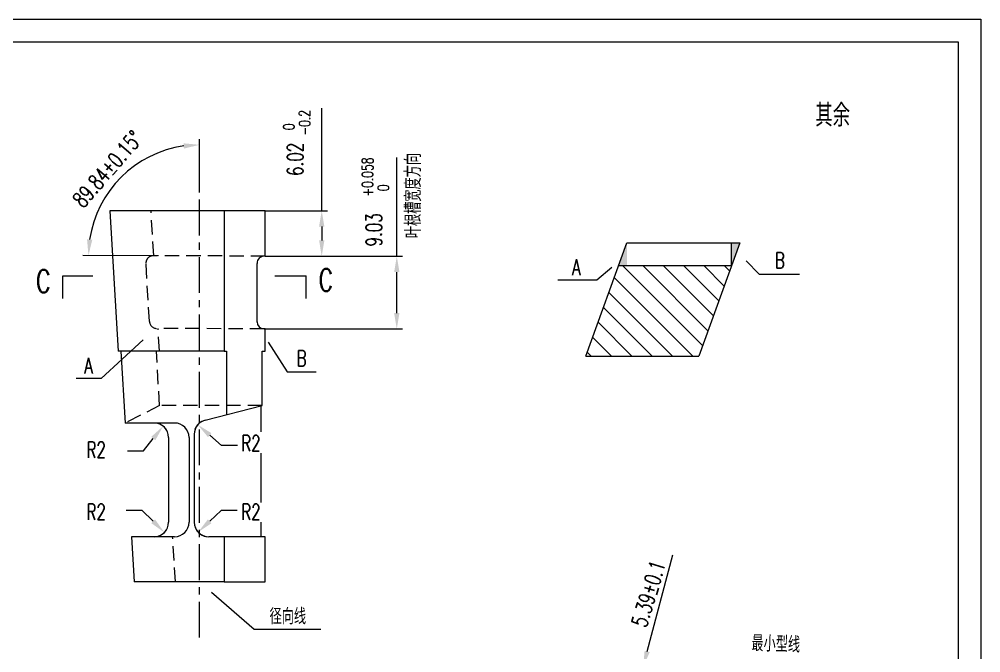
# Model space of a CAD drawing. Header units: inches. Extents: x 1744 to 2164, y 494 to 791.
# Drawn here: x 1951.8 to 2164.5, y 650.5 to 790.6 of the extents above; entities that cross this region are included whole.
import ezdxf

# ---------------------------------------------------------------- set-up
doc = ezdxf.new("R2010")
doc.units = ezdxf.units.IN
doc.header["$MEASUREMENT"] = 0
doc.linetypes.add('CENTER', pattern=[50.8, 31.75, -6.35, 6.35, -6.35])
doc.linetypes.add('DASHED', pattern=[19.05, 12.7, -6.35])
for name, color, linetype, lineweight in [('10粗实线层', 6, 'Continuous', 0), ('1轮廓实线层', 7, 'Continuous', 0), ('3中心线层', 1, 'CENTER', 0), ('4虚线层', 1, 'DASHED', 0), ('5剖面线层', 2, 'Continuous', 0), ('6文字层', 3, 'Continuous', 0), ('7标注层', 4, 'Continuous', 0), ('图框层', 7, 'Continuous', 0)]:
    doc.layers.add(name, color=color, linetype=linetype, lineweight=lineweight)
doc.styles.add('HCTC', font='ROMANS.SHX', dxfattribs={"width": 0.7, "bigfont": 'INTECAD.SHX'})

# ---------------------------------------------------------------- blocks, each defined once
blk = doc.blocks.new('导叶12.5-54.7')
at = {"layer": '6文字层', "color": 3, "char_height": 3.5, "attachment_point": 5, "rotation": 90, "style": 'HCTC'}
for s, insert in [('\\A1;{\\H0.71x;\\S 0^ -0.2;}', (243.69, 269.11)), ('\\A1;{\\H0.71x;\\S+0.058^  0;}', (261.09, 257.11))]:
    blk.add_mtext(s, dxfattribs=dict(at, insert=insert))
at = {"layer": '6文字层', "style": 'HCTC', "width": 0.7}
for tag, p, rotation in [('HG3', (245.1, 257.34), 90), ('Δ', (196.47, 250.06), 48.8667), ('HG4', (262.5, 241.76), 90), ('RG3', (98.78, 234.44), 319.9707), ('HG1', (43.94, 225.77), 90), ('HG2', (120.68, 225.13), 90), ('HG', (132.65, 223.03), 90), ('RG1', (60.06, 210.44), 39.6842), ('RG2', (102.25, 214.34), 319.9707), ('H', (33.91, 206.15), 90), ('HLEJ', (44.14, 182.99), 90), ('HLE', (132.65, 184.61), 90), ('YH', (320.99, 157.35), 73.1861), ('D1', (33.91, 145.85), 90), ('LP1', (287.48, 140.79), 324.6451), ('LP2', (283.34, 133.87), 324.6451), ('安装角B', (315, 125.33), 28.443), ('L', (300.24, 115.77), 321.8379), ('菱形角', (63.37, 50.54), 79.9546), ('B', (102.57, 52.85), 90), ('YS', (40.59, 48.02), 69.3874), ('YD', (50.18, 47.96), 69.3874), ('P', (116.95, 41.61), 69.3874), ('Q', (99.51, 21.59), 69.3874)]:
    blk.add_attdef(tag, p, '', height=3.5, rotation=rotation, dxfattribs=at)
for tag, p in [('AG', (72.28, 232.74)), ('RLE2', (231.39, 196.52)), ('RLE1', (197.17, 195.06)), ('ALE', (80.45, 182.12)), ('AB', (103.74, 182.12)), ('RLE3', (197.17, 181.33)), ('RLE4', (231.39, 181.33)), ('A', (78.33, 153.49)), ('叶型号', (215.94, 95.33)), ('叶片数', (218.01, 76.01)), ('厚叶', (252.82, 76.01)), ('PH', (274.1, 76.01)), ('QH', (297.12, 76.01))]:
    blk.add_attdef(tag, p, '', height=3.5, dxfattribs=at)
blk = doc.blocks.new('ZwmFrameMain_A3^_^中文^_^landscape')
at = {"color": 7, "linetype": 'Continuous'}
for p, q in [((-25, 292), (395, 292)), ((395, 292), (395, -5))]:
    blk.add_line(p, q, dxfattribs=at)
at = {"color": 6, "linetype": 'Continuous'}
for p, q in [((0, 287), (390, 287)), ((390, 287), (390, 0))]:
    blk.add_line(p, q, dxfattribs=at)

msp = doc.modelspace()

# ---------------------------------------------------------------- hatches: boundary and pattern name
at = {"layer": '5剖面线层'}
h = msp.add_hatch(color=256, dxfattribs=at)
h.paths.add_polyline_path([(2109.36, 736.11), (2111.18, 741.11), (2109.36, 741.11)])
h.paths.add_polyline_path([(2084.38, 736.11), (2086.2, 736.11), (2086.2, 741.11)])
h = msp.add_hatch(dxfattribs=at)
h.set_pattern_fill('ANSI31', color=256, angle=90, style=0)
h.set_pattern_definition([(315, (2451.548, 958.0065), (2.245064, 2.245064), [])])
h.paths.add_polyline_path([(2077.1, 716.11), (2102.08, 716.11), (2109.37, 736.11), (2084.38, 736.11)])

# ---------------------------------------------------------------- linework, layer by layer
at = {"layer": '10粗实线层'}
for p, q in [((1961.44, 733.82), (1968.09, 733.82)), ((2008.35, 733.82), (2015.25, 733.82))]:
    msp.add_line(p, q, dxfattribs=at)
at = {"layer": '1轮廓实线层', "linetype": 'Continuous', "lineweight": 15}
for p, q in [((2006.22, 748.25), (1971.83, 748.25)), ((1971.83, 748.25), (1973.71, 717.17)), ((1997.12, 748.25), (1997.12, 717.17)), ((2006.22, 738.19), (2006.22, 748.25)), ((2077.1, 716.11), (2086.2, 741.11)), ((2086.2, 741.11), (2111.19, 741.11)), ((2111.19, 741.11), (2102.08, 716.11)), ((2109.36, 736.11), (2109.36, 741.11)), ((2006.22, 738.19), (2006.01, 738.19)), ((2004.4, 723.6), (2004.4, 736.59)), ((2084.38, 736.11), (2109.36, 736.11)), ((2006.22, 722.11), (2006, 722.11)), ((2006.22, 717.17), (2006.22, 722.11)), ((1997.12, 717.17), (1973.71, 717.17)), ((1974.25, 717.17), (1975.21, 701.31)), ((1997.12, 717.17), (1997.66, 717.17)), ((1997.66, 717.17), (1997.66, 703.15)), ((2005.53, 717.17), (2006.22, 717.17)), ((2005.53, 705.17), (2005.53, 717.17)), ((2077.1, 716.11), (2102.08, 716.11)), ((2005.3, 699.33), (2005.3, 705.11)), ((1986.15, 701.31), (1975.21, 701.31)), ((1984.84, 698.11), (1984.84, 679.37)), ((1989.35, 698.11), (1989.35, 679.37)), ((1990.5, 698.83), (1990.5, 679.37)), ((2005.3, 683.74), (2005.3, 694.62)), ((2005.3, 676.17), (2005.3, 679.37)), ((2005.3, 676.17), (2005.3, 679.37)), ((1986.15, 676.17), (1976.61, 676.17)), ((1976.61, 676.17), (1977.21, 666.17)), ((2006.22, 676.17), (1993.7, 676.17)), ((1997.12, 676.17), (1997.12, 666.17)), ((2006.22, 666.17), (2006.22, 676.17)), ((1997.12, 666.17), (1977.21, 666.17)), ((1997.12, 666.17), (2006.22, 666.17))]:
    msp.add_line(p, q, dxfattribs=at)
for centre, radius, start, end in [((2006, 736.59), 1.6, 89.76, 180), ((2006, 723.71), 1.6, 180, 269.74), ((1981.64, 698.11), 3.2, 0, 90), ((1986.15, 698.11), 3.2, 0, 90), ((1981.64, 679.37), 3.2, 270, 0), ((1986.15, 679.37), 3.2, 270, 0), ((1993.7, 679.37), 3.2, 180, 270)]:
    msp.add_arc(centre, radius, start, end, dxfattribs=at)
at = {"layer": '1轮廓实线层', "lineweight": 15}
msp.add_arc((1993.7, 698.83), 3.2, 104.4083, 180, dxfattribs=at)
at = {"layer": '3中心线层', "ltscale": 0.25}
msp.add_line((1991.67, 653.87), (1991.67, 753), dxfattribs=at)
at = {"layer": '4虚线层', "ltscale": 0.25}
for p, q in [((1981.55, 738.25), (1980.95, 748.25)), ((2006.22, 738.19), (1981.43, 738.3)), ((1980.61, 723.72), (1979.83, 736.6)), ((2006, 722.11), (1982.2, 722.22)), ((1982.83, 717.17), (1982.52, 722.22)), ((1982.85, 705.17), (1982.13, 717.17)), ((1986.33, 666.17), (1985.72, 676.2))]:
    msp.add_line(p, q, dxfattribs=at)
for centre, start, end in [((1981.43, 736.7), 89.74, 183.4547), ((1982.2, 723.82), 183.4547, 269.74)]:
    msp.add_arc(centre, 1.6, start, end, dxfattribs=at)
at = {"layer": '7标注层', "color": 4}
for p, q in [((2018.7, 748.25), (2018.7, 770.94)), ((2035.3, 738.19), (2035.3, 760.02)), ((2018.7, 744.75), (2018.7, 741.69)), ((2035.3, 725.61), (2035.3, 734.69)), ((1979.27, 695.14), (1981.45, 697.88)), ((1996.57, 696.33), (1993.93, 698.63)), ((2000.07, 696.33), (1996.57, 696.33)), ((1975.77, 695.14), (1979.27, 695.14)), ((1975.45, 682.06), (1978.95, 682.06)), ((1978.95, 682.06), (1981.43, 679.58)), ((1996.47, 681.97), (1993.92, 679.58)), ((1999.97, 681.97), (1996.47, 681.97)), ((2090.67, 650.79), (2096.33, 672.19))]:
    msp.add_line(p, q, dxfattribs=at)
at = {"layer": '7标注层'}
for p, q in [((1991.67, 753), (1991.67, 764.06)), ((2006.22, 748.25), (2019.95, 748.25)), ((1982.59, 738.3), (1965.87, 738.37)), ((2006.22, 738.19), (2019.95, 738.19)), ((2006.22, 738.19), (2036.55, 738.19)), ((2006.22, 722.11), (2036.55, 722.11))]:
    msp.add_line(p, q, dxfattribs=at)
at = {"layer": '7标注层', "color": 4, "lineweight": 0}
for p, q in [((2112.56, 737.16), (2115.47, 734.25)), ((2082.86, 735.67), (2079.58, 732.88)), ((2115.47, 734.25), (2124.33, 734.25)), ((2079.58, 732.88), (2070.95, 732.88)), ((1979.19, 719.73), (1969.9, 711.13)), ((2006.88, 719.16), (2011.03, 712.61)), ((2011.03, 712.61), (2017.44, 712.61)), ((1969.9, 711.13), (1964.43, 711.13)), ((1994.32, 663.88), (2003.73, 655.75)), ((2003.73, 655.75), (2018.54, 655.75))]:
    msp.add_line(p, q, dxfattribs=at)
at = {"layer": '7标注层', "lineweight": 0}
for p, q in [((1961.44, 728.82), (1961.44, 733.82)), ((2015.25, 728.82), (2015.25, 733.82))]:
    msp.add_line(p, q, dxfattribs=at)
at = {"layer": '7标注层', "color": 4}
msp.add_arc((1991.67, 738.25), 24.56, 98.173, 171.567, dxfattribs=at)
at = {"layer": '7标注层'}
for centre, start, end in [((1993.7, 698.83), 104.4083, 161.4109), ((1981.64, 698.11), 29.0007, 90), ((1981.64, 679.37), 270, 337.5456), ((1993.7, 679.37), 200.6931, 270)]:
    msp.add_arc(centre, 3.2, start, end, dxfattribs=at)
at = {"layer": '7标注层', "color": 4}
for points in [[(1988.22, 761.98), (1988.14, 763.14), (1991.67, 762.81)], [(2019.29, 744.75), (2018.12, 744.75), (2018.7, 748.25)], [(1966.8, 741.9), (1967.96, 741.81), (1967.12, 738.37)], [(2018.12, 741.69), (2019.29, 741.69), (2018.7, 738.19)], [(2035.89, 734.69), (2034.72, 734.69), (2035.3, 738.19)], [(2085.52, 737.94), (2083.24, 735.23), (2082.48, 736.11), (2085.52, 737.94)], [(2110.09, 739.63), (2112.97, 737.57), (2112.15, 736.75), (2110.09, 739.63)], [(2034.72, 725.61), (2035.89, 725.61), (2035.3, 722.11)], [(1981.75, 722.11), (1979.58, 719.3), (1978.79, 720.16), (1981.75, 722.11)], [(2005, 722.11), (2007.37, 719.47), (2006.38, 718.85), (2005, 722.11)], [(1981.91, 697.51), (1980.99, 698.24), (1983.63, 700.62)], [(1994.31, 699.07), (1993.55, 698.19), (1991.29, 700.93)], [(1981.01, 679.17), (1981.84, 679.99), (1983.9, 677.11)], [(1993.52, 680), (1994.32, 679.15), (1991.37, 677.18)], [(1991.67, 666.17), (1994.7, 664.32), (1993.94, 663.44), (1991.67, 666.17)], [(2090.11, 650.94), (2091.24, 650.64), (2089.78, 647.41)]]:
    msp.add_solid(points, dxfattribs=at)
at = {"layer": '7标注层'}
for points in [[(1961.44, 723.82), (1962.28, 728.82), (1960.61, 728.82), (1961.44, 723.82)], [(2015.25, 723.82), (2016.09, 728.82), (2014.42, 728.82), (2015.25, 723.82)]]:
    msp.add_solid(points, dxfattribs=at)

# ---------------------------------------------------------------- texts
at = {"layer": '6文字层', "style": 'HCTC', "width": 0.7}
msp.add_text('其余', height=5, dxfattribs=at).set_placement((2127.86, 766.84))
msp.add_text('叶根槽宽度方向', height=3.5, rotation=90, dxfattribs=at).set_placement((2040.66, 742.16))
at = {"layer": '6文字层', "color": 3, "char_height": 3.5, "style": 'HCTC'}
for s, insert, attachment_point in [('B', (2121.11, 735.53), 9), ('B', (2013.16, 713.85), 7), ('径向线', (2007.16, 656.8), 7)]:
    msp.add_mtext(s, dxfattribs=dict(at, insert=insert, attachment_point=attachment_point))
at = {"layer": '6文字层', "color": 3, "extrusion": (0, 0, -1), "char_height": 3.5, "text_direction": (-1, 0, 0), "style": 'HCTC'}
for insert, attachment_point in [((2075.97, 734.03), 7), ((1966.21, 712.25), 9)]:
    msp.add_mtext('A', dxfattribs=dict(at, insert=insert, attachment_point=attachment_point))
at = {"layer": '6文字层', "char_height": 5, "attachment_point": 5, "style": 'HCTC'}
for insert in [(1957.13, 732.66), (2019.62, 732.92)]:
    msp.add_mtext('C', dxfattribs=dict(at, insert=insert))
at = {"layer": '6文字层', "color": 3, "insert": (2113.67, 650.91), "char_height": 3.5, "attachment_point": 7, "rotation": 358, "style": 'HCTC'}
msp.add_mtext('最小型线', dxfattribs=at)

# ---------------------------------------------------------------- next in the draw order: block references
at = {"layer": '6文字层'}
ref = msp.add_blockref('导叶12.5-54.7', (1769.49, 498.57), dxfattribs=at)
ref.add_attrib('Δ', '89.84±0.15°', (1965.97, 748.64), dxfattribs={"height": 3.5, "rotation": 48.8667, "style": 'HCTC', "width": 0.7})
ref.add_attrib('HG3', '6.02', (2014.59, 755.92), dxfattribs={"height": 3.5, "rotation": 90, "style": 'HCTC', "width": 0.7})
ref.add_attrib('HG4', '9.03', (2031.99, 740.33), dxfattribs={"height": 3.5, "rotation": 90, "style": 'HCTC', "width": 0.7})
ref.add_attrib('RLE1', 'R2', (1966.67, 693.63), dxfattribs={"height": 3.5, "style": 'HCTC', "width": 0.7})
ref.add_attrib('RLE2', 'R2', (2000.89, 695.09), dxfattribs={"height": 3.5, "style": 'HCTC', "width": 0.7})
ref.add_attrib('RLE3', 'R2', (1966.67, 679.91), dxfattribs={"height": 3.5, "style": 'HCTC', "width": 0.7})
ref.add_attrib('RLE4', 'R2', (2000.89, 679.91), dxfattribs={"height": 3.5, "style": 'HCTC', "width": 0.7})
ref.add_attrib('YH', '5.39±0.1', (2090.48, 655.92), dxfattribs={"height": 3.5, "rotation": 73.1861, "style": 'HCTC', "width": 0.7})

# ---------------------------------------------------------------- next in the draw order: linework, layer by layer
at = {"layer": '1轮廓实线层'}
msp.add_line((1992.91, 701.93), (2005.53, 705.17), dxfattribs=at)
at = {"layer": '4虚线层', "ltscale": 0.25}
for p, q in [((1982.85, 705.17), (1975.21, 701.31)), ((2005.53, 705.17), (1982.85, 705.17))]:
    msp.add_line(p, q, dxfattribs=at)

# ---------------------------------------------------------------- next in the draw order: block references
at = {"layer": '图框层'}
msp.add_blockref('ZwmFrameMain_A3^_^中文^_^landscape', (1769.45, 498.57), dxfattribs=at)

doc.saveas('drawing.dxf')
